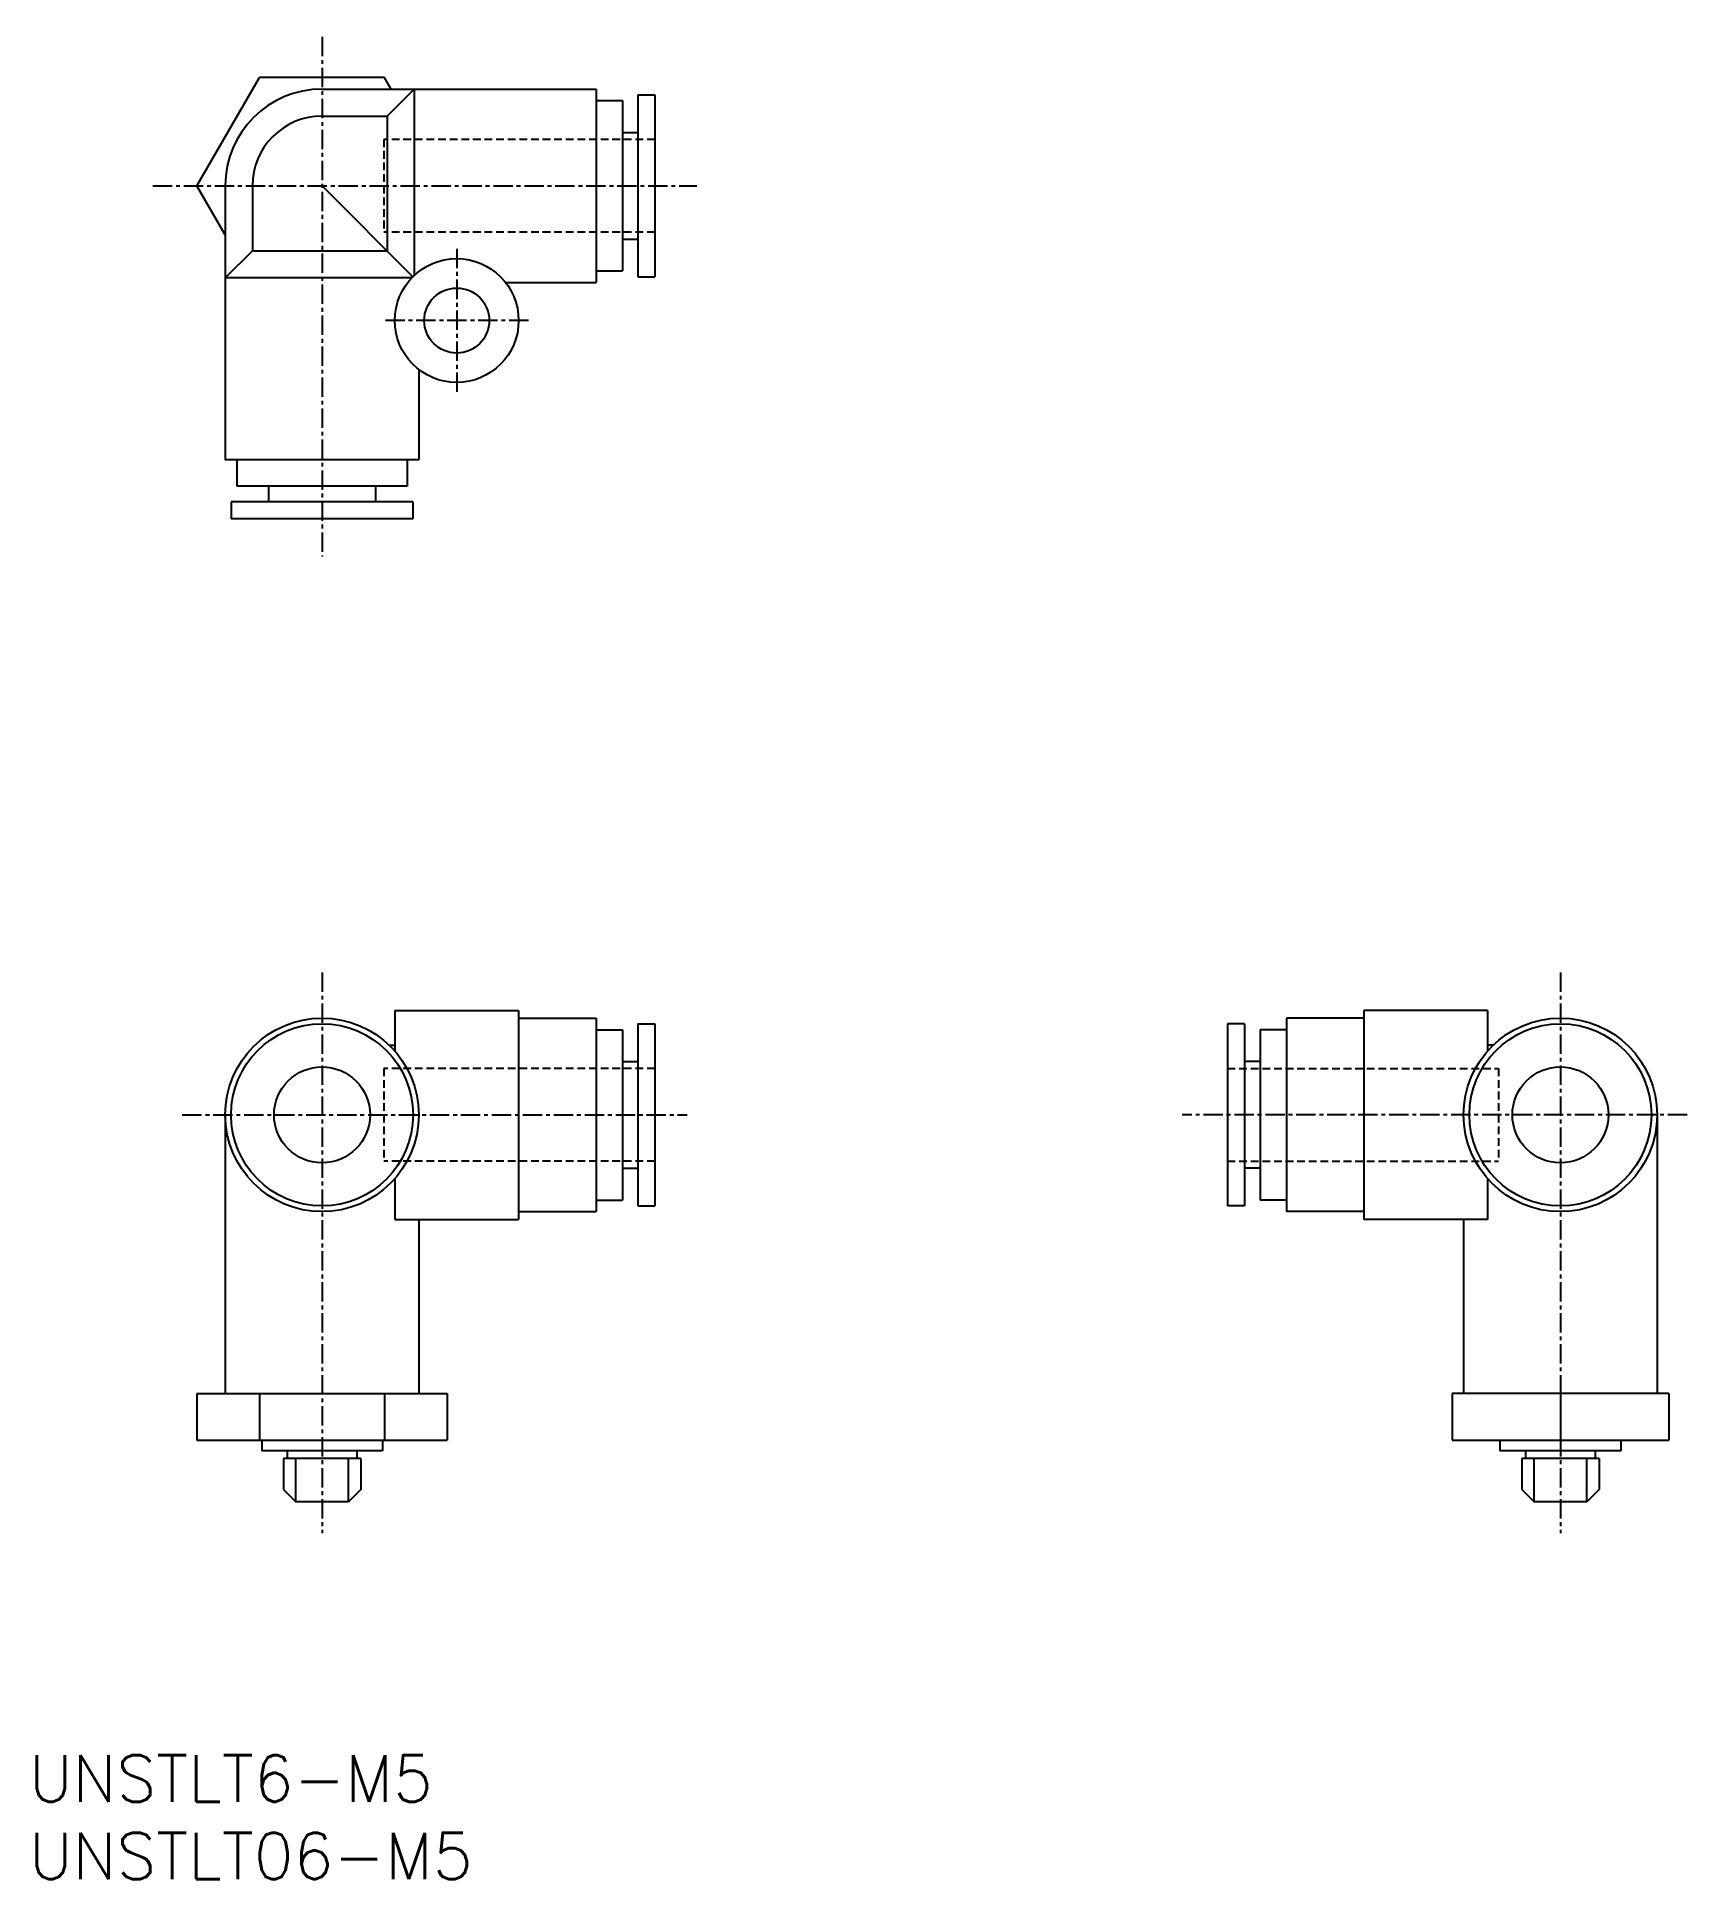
# Model space of a CAD drawing. Extents: x 1 to 107, y 0 to 119.
import ezdxf

# ---------------------------------------------------------------- set-up
doc = ezdxf.new("R2010")
doc.units = 0
doc.linetypes.add('CENTER', pattern=[2, 1.25, -0.25, 0.25, -0.25])
doc.linetypes.add('DASHED', pattern=[0.75, 0.5, -0.25])
doc.layers.get('0').update_dxf_attribs({"linetype": 'CONTINUOUS'})
doc.layers.add('CENTER', color=1, linetype='CENTER')
doc.styles.get("Standard").update_dxf_attribs({"font": 'txt.shx'})

# ---------------------------------------------------------------- blocks, each defined once
blk = doc.blocks.new('*U8')
at = {"color": 7, "linetype": 'CONTINUOUS'}
blk.add_text('UNSTLT06-M5', height=3, dxfattribs=at).set_placement((0, 0))
blk = doc.blocks.new('*U9')
at = {"color": 7, "linetype": 'CONTINUOUS'}
blk.add_text('UNSTLT6-M5', height=3, dxfattribs=at).set_placement((0, 5))

msp = doc.modelspace()

# ---------------------------------------------------------------- linework, layer by layer
at = {"color": 7, "linetype": 'CONTINUOUS'}
for p, q in [((10.86, 109.36), (14.9, 116.36)), ((22.98, 116.36), (14.9, 116.36)), ((18.94, 115.61), (36.64, 115.61)), ((23.41, 115.61), (22.98, 116.36)), ((24.89, 115.61), (23.14, 113.86)), ((24.89, 115.61), (24.89, 103.57)), ((36.64, 115.61), (36.64, 103.11)), ((36.64, 114.86), (38.34, 114.86)), ((38.34, 114.86), (38.34, 103.86)), ((39.34, 115.24), (39.34, 103.49)), ((39.34, 115.24), (40.44, 115.24)), ((40.44, 115.24), (40.44, 103.49)), ((18.94, 113.86), (23.14, 113.86)), ((23.14, 113.86), (23.14, 105.16)), ((38.34, 112.81), (39.34, 112.81)), ((12.69, 106.19), (10.86, 109.36)), ((12.69, 109.36), (12.69, 91.66)), ((14.44, 109.36), (14.44, 105.16)), ((18.94, 109.36), (24.81, 103.49)), ((38.34, 105.91), (39.34, 105.91)), ((12.69, 103.41), (14.44, 105.16)), ((14.44, 105.16), (23.14, 105.16)), ((36.64, 103.86), (38.34, 103.86)), ((24.74, 103.41), (12.69, 103.41)), ((30.8, 103.11), (36.64, 103.11)), ((39.34, 103.49), (40.44, 103.49)), ((25.19, 97.5), (25.19, 91.66)), ((25.19, 91.66), (12.69, 91.66)), ((13.44, 91.66), (13.44, 89.96)), ((24.44, 91.66), (24.44, 89.96)), ((24.44, 89.96), (13.44, 89.96)), ((15.49, 89.96), (15.49, 88.96)), ((22.39, 89.96), (22.39, 88.96)), ((13.06, 88.96), (13.06, 87.86)), ((24.81, 88.96), (13.06, 88.96)), ((24.81, 88.96), (24.81, 87.86)), ((24.81, 87.86), (13.06, 87.86)), ((23.64, 56.11), (23.64, 53.48)), ((23.64, 56.11), (31.64, 56.11)), ((31.64, 56.11), (31.64, 42.61)), ((86.24, 56.11), (86.24, 42.61)), ((94.24, 56.11), (86.24, 56.11)), ((94.24, 56.11), (94.24, 53.48)), ((31.64, 55.61), (36.64, 55.61)), ((36.64, 55.61), (36.64, 43.11)), ((36.64, 54.86), (38.34, 54.86)), ((38.34, 54.86), (38.34, 43.86)), ((39.34, 55.24), (39.34, 43.49)), ((39.34, 55.24), (40.44, 55.24)), ((40.44, 55.24), (40.44, 43.49)), ((78.54, 55.24), (77.44, 55.24)), ((77.44, 55.24), (77.44, 43.49)), ((78.54, 55.24), (78.54, 43.49)), ((81.24, 54.86), (79.54, 54.86)), ((79.54, 54.86), (79.54, 43.86)), ((86.24, 55.61), (81.24, 55.61)), ((81.24, 55.61), (81.24, 43.11)), ((23.28, 53.86), (23.64, 53.86)), ((94.6, 53.86), (94.24, 53.86)), ((38.34, 52.81), (39.34, 52.81)), ((79.54, 52.81), (78.54, 52.81)), ((12.69, 49.36), (12.69, 31.36)), ((105.19, 49.36), (105.19, 31.36)), ((23.64, 45.24), (23.64, 42.61)), ((38.34, 45.91), (39.34, 45.91)), ((79.54, 45.91), (78.54, 45.91)), ((94.24, 45.24), (94.24, 42.61)), ((31.64, 43.11), (36.64, 43.11)), ((36.64, 43.86), (38.34, 43.86)), ((39.34, 43.49), (40.44, 43.49)), ((78.54, 43.49), (77.44, 43.49)), ((81.24, 43.86), (79.54, 43.86)), ((86.24, 43.11), (81.24, 43.11)), ((23.64, 42.61), (31.64, 42.61)), ((25.19, 42.61), (25.19, 31.36)), ((94.24, 42.61), (86.24, 42.61)), ((92.69, 42.61), (92.69, 31.36)), ((10.86, 31.36), (27.02, 31.36)), ((10.86, 31.36), (10.86, 28.36)), ((14.9, 31.36), (14.9, 28.36)), ((22.98, 31.36), (22.98, 28.36)), ((27.02, 31.36), (27.02, 28.36)), ((91.94, 31.36), (91.94, 28.36)), ((105.94, 31.36), (91.94, 31.36)), ((98.94, 31.36), (98.94, 27.36)), ((105.94, 31.36), (105.94, 28.36)), ((10.86, 28.36), (27.02, 28.36)), ((15.04, 28.36), (15.04, 27.66)), ((22.84, 27.66), (15.04, 27.66)), ((16.69, 27.66), (16.69, 27.16)), ((21.19, 27.66), (21.19, 27.16)), ((22.84, 28.36), (22.84, 27.66)), ((91.94, 28.36), (105.94, 28.36)), ((95.04, 28.36), (95.04, 27.66)), ((102.84, 27.66), (95.04, 27.66)), ((96.69, 27.66), (96.69, 27.16)), ((101.19, 27.66), (101.19, 27.16)), ((102.84, 28.36), (102.84, 27.66)), ((16.44, 27.16), (16.44, 25.16)), ((21.44, 27.16), (16.44, 27.16)), ((17.24, 24.36), (17.24, 27.16)), ((20.64, 24.36), (20.64, 27.16)), ((21.44, 27.16), (21.44, 25.16)), ((96.44, 27.16), (96.44, 25.16)), ((101.44, 27.16), (96.44, 27.16)), ((97.24, 24.36), (97.24, 27.16)), ((100.64, 24.36), (100.64, 27.16)), ((101.44, 27.16), (101.44, 25.16)), ((16.44, 25.16), (17.24, 24.36)), ((21.44, 25.16), (20.64, 24.36)), ((96.44, 25.16), (97.24, 24.36)), ((101.44, 25.16), (100.64, 24.36)), ((20.64, 24.36), (17.24, 24.36)), ((100.64, 24.36), (97.24, 24.36))]:
    msp.add_line(p, q, dxfattribs=at)
at = {"color": 3, "linetype": 'DASHED'}
for p, q in [((40.44, 112.36), (22.94, 112.36)), ((22.94, 112.36), (22.94, 106.36)), ((40.44, 106.36), (22.94, 106.36)), ((40.44, 52.36), (22.94, 52.36)), ((22.94, 52.36), (22.94, 46.36)), ((77.44, 52.36), (94.94, 52.36)), ((94.94, 52.36), (94.94, 46.36)), ((40.44, 46.36), (22.94, 46.36)), ((77.44, 46.36), (94.94, 46.36))]:
    msp.add_line(p, q, dxfattribs=at)
at = {"color": 7, "linetype": 'CONTINUOUS'}
for centre, radius in [((27.64, 100.66), 4), ((27.64, 100.66), 2.1), ((18.94, 49.36), 6.25), ((18.94, 49.36), 5.88), ((98.94, 49.36), 6.25), ((98.94, 49.36), 5.88), ((18.94, 49.36), 3.1), ((98.94, 49.36), 3.1)]:
    msp.add_circle(centre, radius, dxfattribs=at)
for radius in [6.25, 4.5]:
    msp.add_arc((18.94, 109.36), radius, 90, 180, dxfattribs=at)
at = {"layer": 'CENTER', "color": 1, "linetype": 'CENTER'}
for p, q in [((18.94, 118.98), (18.94, 85.41)), ((8.01, 109.36), (43.16, 109.36)), ((27.64, 105.3), (27.64, 96.02)), ((32.28, 100.66), (23, 100.66)), ((18.94, 58.55), (18.94, 22.35)), ((98.94, 58.55), (98.94, 22.35)), ((9.91, 49.36), (42.53, 49.36)), ((107.13, 49.36), (74.51, 49.36))]:
    msp.add_line(p, q, dxfattribs=at)

# ---------------------------------------------------------------- block references
at = {"color": 7, "linetype": 'CONTINUOUS'}
for name in ['*U9', '*U8']:
    msp.add_blockref(name, (0, 0), dxfattribs=at)

doc.saveas('drawing.dxf')
